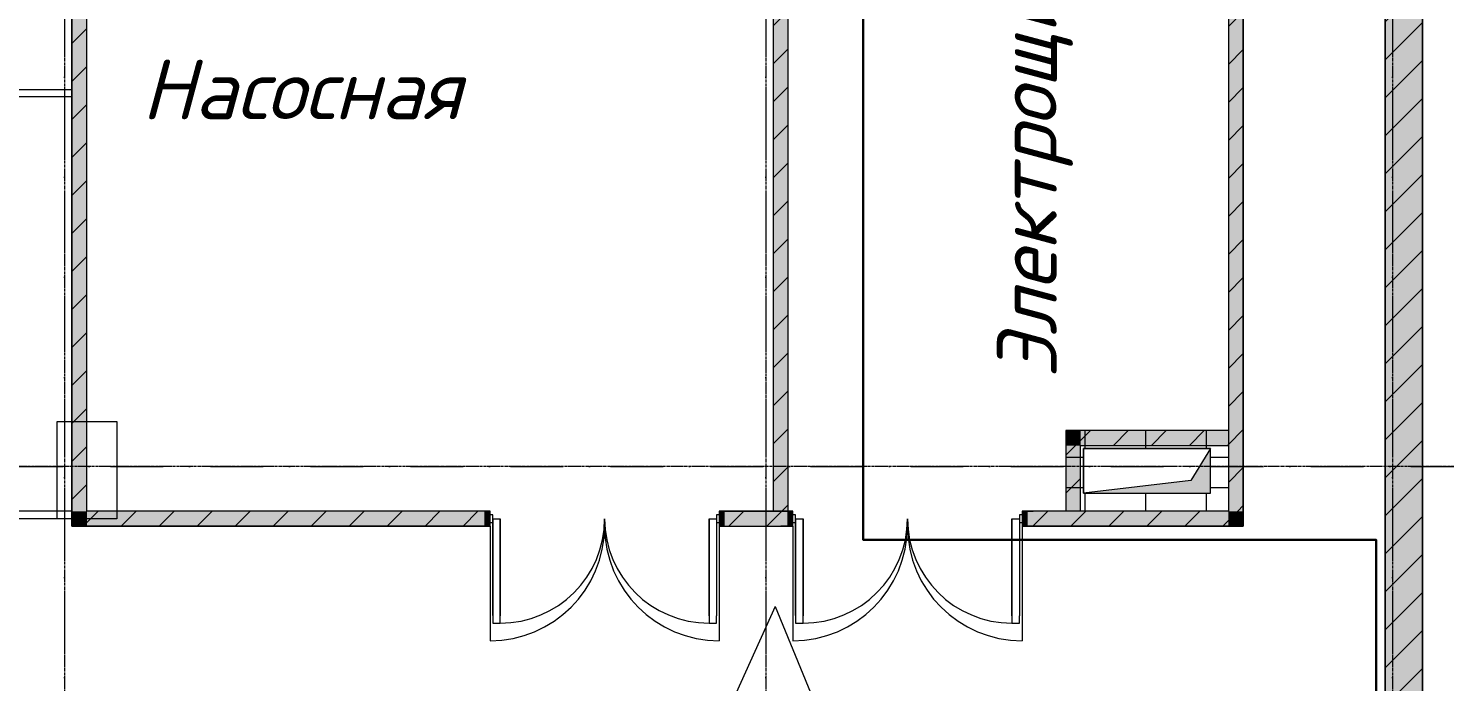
# Model space of a CAD drawing. Header units: millimetres. Extents: x 1499747 to 4230374, y -28481 to 441852.
# Drawn here: x 2459935 to 2469427, y 310342 to 314718 of the extents above; entities that cross this region are included whole.
import ezdxf
from ezdxf.xclip import XClip

# ---------------------------------------------------------------- set-up
doc = ezdxf.new("R2010")
doc.units = ezdxf.units.MM
doc.header["$MEASUREMENT"] = 0
doc.header["$XCLIPFRAME"] = 0
doc.linetypes.add('CENTER2', pattern=[28.575, 19.05, -3.175, 3.175, -3.175])
doc.linetypes.add('Штрихпунктирная', pattern=[670.277762, 352.777767, -176.388884, 0, -141.111112])
for name, color, linetype, lineweight in [('13 этаж_25_АР 06.03 custom_70_12 этаж_13_Интерьер - Мебель_Ном._пера__153_Ном._пера__153', 153, 'Continuous', 18), ('13 этаж_25_АР 06.03 custom_70_12 этаж_13_Интерьер - Мебель_Ном._пера__8_Ном._пера__8', 8, 'Continuous', 18), ('13 этаж_25_АР 06.03 custom_70__8 hatch_Ном._пера__8_Ном._пера__8', 8, 'Continuous', 18), ('13 этаж_25_АР 06.03 custom_70__Оси_Ном._пера__8_Ном._пера__8', 8, 'Continuous', 18), ('13 этаж_25_АР 06.03 custom_70_Выноски_Ном._пера__1_Ном._пера__1', 1, 'Continuous', 18), ('13 этаж_25_АР 06.03 custom_70_контур_Ном._пера__1_Ном._пера__1', 1, 'Continuous', 18), ('13 этаж_25_АР 06.03 custom_70_мет. конструкции_Ном._пера__5_Ном._пера__5', 5, 'Continuous', 18), ('13 этаж_25_АР 06.03 custom_70_парапет 2_Ном._пера__8_Ном._пера__8', 8, 'Continuous', 18), ('13 этаж_25_АР 06.03 custom_70_Подложк_Ном._пера__1_Ном._пера__1', 1, 'Continuous', 18), ('13 этаж_25_АР 06.03 custom_70_Стойки_Ном._пера__7_Ном._пера__7', 7, 'Continuous', 18), ('13 этаж_25_АР 06.03 custom_70_Шахты 101_Ном._пера__14_Ном._пера__7', 7, 'Continuous', 18), ('13 этаж_25_АР 06.03 custom_70_Шахты_Ном._пера__7_Ном._пера__7', 7, 'Continuous', 18), ('13 этаж_25_Двери Archicad_Ном._пера__19_Ном._пера__255', 255, 'Continuous', 18), ('13 этаж_25_Двери Archicad_Ном._пера__23_Ном._пера__30', 30, 'Continuous', 18), ('13 этаж_25_Двери Archicad_Ном._пера__3_Ном._пера__30', 30, 'Continuous', 18), ('13 этаж_25_Двери Archicad_Ном._пера__47_Ном._пера__7', 7, 'Continuous', 18), ('13 этаж_25_Конструктив - Перекрытия_Ном._пера__1_Ном._пера__7', 7, 'Continuous', 18), ('13 этаж_25_Конструктив - Стены Ненесущие Газоблок_Ном._пера__169_Ном._пера__83', 83, 'Continuous', 18), ('13 этаж_25_Конструктив - Стены Ненесущие Газоблок_Ном._пера__47_Ном._пера__7', 7, 'Continuous', 18), ('13 этаж_25_Конструктив - Стены Ненесущие Газоблок_Ном._пера__74_Ном._пера__255', 255, 'Continuous', 18), ('13 этаж_25_Элемент Модели - Оси_Ном._пера__2_Ном._пера__8', 8, 'Continuous', 18), ('Light', 90, 'Continuous', 50)]:
    doc.layers.add(name, color=color, linetype=linetype, lineweight=lineweight)
doc.layers.add('Чертеж и Рисунок', color=7, linetype='Continuous')
doc.styles.add('СГЕНЕРИР_СТИЛЬ_4', font='isocpeui.ttf')
pattern_1 = [(0, (1023281.01, -133771.58), (0, 203.2), []), (90, (1023281.01, -133771.58), (-203.2, 203.2), [203.2, -203.2])]
pattern_2 = [(45, (1162404.69, 34264.05), (-127.2792, 127.2792), [])]

# ---------------------------------------------------------------- blocks, each defined once
blk = doc.blocks.new('Чертеж_4_25', base_point=(1186000, 29700))
at = {"layer": '13 этаж_25_АР 06.03 custom_70__8 hatch_Ном._пера__8_Ном._пера__8', "linetype": 'Continuous', "true_color": 0xc7c8ca}
h = blk.add_hatch(dxfattribs=at)
h.set_pattern_fill('ANSI36_0046_0019', color=9, style=0, pattern_type=2)
h.set_pattern_definition([(45, (1023281.01, -133771.585), (42.09495, 154.348152), [198.4375, -39.6875, 0, -39.6875])])
h.paths.add_polyline_path([(1199454.5, 30164.1), (1199704.7, 30164.1), (1199704.7, 45914.1), (1199454.5, 45914.1)])
blk.add_hatch(color=9, dxfattribs=at).paths.add_polyline_path([(1198284.5, 40584.1), (1198153.6, 40369.3), (1197434.5, 40284.1), (1198284.5, 40284.1)])
at = {"layer": '13 этаж_25_АР 06.03 custom_70_Шахты_Ном._пера__7_Ном._пера__7', "linetype": 'Continuous', "true_color": 0xc7c8ca}
h = blk.add_hatch(dxfattribs=at)
h.set_pattern_fill('AR_B816_0046_0019', color=9, style=0, pattern_type=2)
h.set_pattern_definition(pattern_1)
h.paths.add_polyline_path([(1198404.5, 40704.1), (1197314.5, 40704.1), (1197314.5, 40464.1), (1197434.5, 40464.1), (1197434.5, 40584.1), (1198284.5, 40584.1), (1198284.5, 40464.1), (1198404.5, 40464.1)])
h = blk.add_hatch(dxfattribs=at)
h.set_pattern_fill('AR_B816_0046_0019', color=9, style=0, pattern_type=2)
h.set_pattern_definition(pattern_1)
h.paths.add_polyline_path([(1198404.5, 40464.1), (1198284.5, 40464.1), (1198284.5, 40284.1), (1197434.5, 40284.1), (1197434.5, 40464.1), (1197314.5, 40464.1), (1197314.5, 40164.1), (1198404.5, 40164.1)])
at = {"layer": '13 этаж_25_Двери Archicad_Ном._пера__19_Ном._пера__255', "linetype": 'Continuous', "true_color": 0xc7c8ca}
for points in [[(1193424.5, 40064.1), (1193456.5, 40064.1), (1193456.5, 40164.1), (1193424.5, 40164.1)], [(1195024.5, 40164.1), (1194992.5, 40164.1), (1194992.5, 40064.1), (1195024.5, 40064.1)], [(1195454.1, 40064.1), (1195486.1, 40064.1), (1195486.1, 40164.1), (1195454.1, 40164.1)], [(1197054.1, 40164.1), (1197022.1, 40164.1), (1197022.1, 40064.1), (1197054.1, 40064.1)]]:
    blk.add_hatch(color=9, dxfattribs=at).paths.add_polyline_path(points)
at = {"layer": '13 этаж_25_Конструктив - Стены Ненесущие Газоблок_Ном._пера__169_Ном._пера__83', "linetype": 'Continuous', "true_color": 0xc7c8ca}
h = blk.add_hatch(dxfattribs=at)
h.set_pattern_fill('БЛОКИ_БЕТОННЫЕ_ЭФФЕКТИВН_72', color=9, style=0, pattern_type=2)
h.set_pattern_definition(pattern_2)
h.paths.add_polyline_path([(1199704.5, 30164), (1199704.5, 45964.1), (1199454.5, 45964.1), (1199454.5, 30164)])
h = blk.add_hatch(dxfattribs=at)
h.set_pattern_fill('БЛОКИ_БЕТОННЫЕ_ЭФФЕКТИВН_72', color=9, style=0, pattern_type=2)
h.set_pattern_definition(pattern_2)
h.paths.add_polyline_path([(1190754.7, 40164.1), (1190754.7, 45864.1), (1190654.7, 45864.1), (1190654.7, 40164.1)])
h = blk.add_hatch(dxfattribs=at)
h.set_pattern_fill('БЛОКИ_БЕТОННЫЕ_ЭФФЕКТИВН_72', color=9, style=0, pattern_type=2)
h.set_pattern_definition(pattern_2)
h.paths.add_polyline_path([(1195454.5, 40064.1), (1195454.5, 45864.1), (1195354.5, 45864.1), (1195354.5, 40064.1)])
h = blk.add_hatch(dxfattribs=at)
h.set_pattern_fill('БЛОКИ_БЕТОННЫЕ_ЭФФЕКТИВН_72', color=9, style=0, pattern_type=2)
h.set_pattern_definition(pattern_2)
h.paths.add_polyline_path([(1198404.5, 45864.1), (1198404.5, 40164.1), (1198504.5, 40164.1), (1198504.5, 45864.1)])
h = blk.add_hatch(dxfattribs=at)
h.set_pattern_fill('БЛОКИ_БЕТОННЫЕ_ЭФФЕКТИВН_72', color=9, style=0, pattern_type=2)
h.set_pattern_definition(pattern_2)
h.paths.add_polyline_path([(1197414.5, 40704.1), (1197314.5, 40704.1), (1197414.5, 40604.1)])
h = blk.add_hatch(dxfattribs=at)
h.set_pattern_fill('БЛОКИ_БЕТОННЫЕ_ЭФФЕКТИВН_72', color=9, style=0, pattern_type=2)
h.set_pattern_definition(pattern_2)
h.paths.add_polyline_path([(1197414.5, 40604.1), (1197314.5, 40704.1), (1197314.5, 40604.1)])
h = blk.add_hatch(dxfattribs=at)
h.set_pattern_fill('БЛОКИ_БЕТОННЫЕ_ЭФФЕКТИВН_72', color=9, style=0, pattern_type=2)
h.set_pattern_definition(pattern_2)
h.paths.add_polyline_path([(1197414.5, 40604.1), (1198404.5, 40604.1), (1198404.5, 40704.1), (1197414.5, 40704.1)])
h = blk.add_hatch(dxfattribs=at)
h.set_pattern_fill('БЛОКИ_БЕТОННЫЕ_ЭФФЕКТИВН_72', color=9, style=0, pattern_type=2)
h.set_pattern_definition(pattern_2)
h.paths.add_polyline_path([(1197314.5, 40604.1), (1197314.5, 40164.1), (1197414.5, 40164.1), (1197414.5, 40604.1)])
h = blk.add_hatch(dxfattribs=at)
h.set_pattern_fill('БЛОКИ_БЕТОННЫЕ_ЭФФЕКТИВН_72', color=9, style=0, pattern_type=2)
h.set_pattern_definition(pattern_2)
h.paths.add_polyline_path([(1190654.7, 40164.1), (1190654.7, 40064.1), (1190754.7, 40164.1)])
at = {"layer": '13 этаж_25_Конструктив - Стены Ненесущие Газоблок_Ном._пера__169_Ном._пера__83', "linetype": 'Continuous'}
h = blk.add_hatch(dxfattribs=at)
h.set_pattern_fill('БЛОКИ_БЕТОННЫЕ_ЭФФЕКТИВН_72', color=256, style=0, pattern_type=2)
h.set_pattern_definition(pattern_2)
h.paths.add_polyline_path([(1190754.7, 40164.1), (1190654.7, 40064.1), (1190754.7, 40064.1)])
at = {"layer": '13 этаж_25_Конструктив - Стены Ненесущие Газоблок_Ном._пера__169_Ном._пера__83', "linetype": 'Continuous', "true_color": 0xc7c8ca}
h = blk.add_hatch(dxfattribs=at)
h.set_pattern_fill('БЛОКИ_БЕТОННЫЕ_ЭФФЕКТИВН_72', color=9, style=0, pattern_type=2)
h.set_pattern_definition(pattern_2)
h.paths.add_polyline_path([(1190754.7, 40064.1), (1193424.5, 40064.1), (1193424.5, 40164.1), (1190754.7, 40164.1)])
h = blk.add_hatch(dxfattribs=at)
h.set_pattern_fill('БЛОКИ_БЕТОННЫЕ_ЭФФЕКТИВН_72', color=9, style=0, pattern_type=2)
h.set_pattern_definition(pattern_2)
h.paths.add_polyline_path([(1195024.5, 40064.1), (1195354.5, 40064.1), (1195354.5, 40164.1), (1195024.5, 40164.1)])
h = blk.add_hatch(dxfattribs=at)
h.set_pattern_fill('БЛОКИ_БЕТОННЫЕ_ЭФФЕКТИВН_72', color=9, style=0, pattern_type=2)
h.set_pattern_definition(pattern_2)
h.paths.add_polyline_path([(1197054.1, 40064.1), (1198404.5, 40064.1), (1198404.5, 40164.1), (1197054.1, 40164.1)])
h = blk.add_hatch(dxfattribs=at)
h.set_pattern_fill('БЛОКИ_БЕТОННЫЕ_ЭФФЕКТИВН_72', color=9, style=0, pattern_type=2)
h.set_pattern_definition(pattern_2)
h.paths.add_polyline_path([(1198404.5, 40164.1), (1198504.5, 40064.1), (1198504.5, 40164.1)])
h = blk.add_hatch(dxfattribs=at)
h.set_pattern_fill('БЛОКИ_БЕТОННЫЕ_ЭФФЕКТИВН_72', color=9, style=0, pattern_type=2)
h.set_pattern_definition(pattern_2)
h.paths.add_polyline_path([(1198404.5, 40064.1), (1198504.5, 40064.1), (1198404.5, 40164.1)])
at = {"layer": '13 этаж_25_Конструктив - Стены Ненесущие Газоблок_Ном._пера__74_Ном._пера__255', "linetype": 'Continuous', "true_color": 0xc7c8ca}
for points in [[(1190754.7, 40164.1), (1190754.7, 45864.1), (1190654.7, 45864.1), (1190654.7, 40164.1)], [(1195454.5, 40064.1), (1195454.5, 45864.1), (1195354.5, 45864.1), (1195354.5, 40064.1)], [(1198404.5, 45864.1), (1198404.5, 40164.1), (1198504.5, 40164.1), (1198504.5, 45864.1)], [(1197414.5, 40704.1), (1197314.5, 40704.1), (1197414.5, 40604.1)], [(1197414.5, 40604.1), (1197314.5, 40704.1), (1197314.5, 40604.1)], [(1197414.5, 40604.1), (1198404.5, 40604.1), (1198404.5, 40704.1), (1197414.5, 40704.1)], [(1197314.5, 40604.1), (1197314.5, 40164.1), (1197414.5, 40164.1), (1197414.5, 40604.1)], [(1190654.7, 40164.1), (1190654.7, 40064.1), (1190754.7, 40164.1)], [(1190754.7, 40164.1), (1190654.7, 40064.1), (1190754.7, 40064.1)], [(1190754.7, 40064.1), (1193424.5, 40064.1), (1193424.5, 40164.1), (1190754.7, 40164.1)], [(1195024.5, 40064.1), (1195354.5, 40064.1), (1195354.5, 40164.1), (1195024.5, 40164.1)], [(1197054.1, 40064.1), (1198404.5, 40064.1), (1198404.5, 40164.1), (1197054.1, 40164.1)], [(1198404.5, 40164.1), (1198504.5, 40064.1), (1198504.5, 40164.1)], [(1198404.5, 40064.1), (1198504.5, 40064.1), (1198404.5, 40164.1)]]:
    blk.add_hatch(color=9, dxfattribs=at).paths.add_polyline_path(points)
at = {"layer": '13 этаж_25_АР 06.03 custom_70_12 этаж_13_Интерьер - Мебель_Ном._пера__153_Ном._пера__153', "color": 9, "linetype": 'Continuous', "true_color": 0xc7c8ca, "flags": 128}
blk.add_lwpolyline([(1190554.7, 40764.1), (1190954.7, 40764.1), (1190954.7, 40114.1), (1190554.7, 40114.1)], close=True, dxfattribs=at)
at = {"layer": '13 этаж_25_АР 06.03 custom_70_12 этаж_13_Интерьер - Мебель_Ном._пера__8_Ном._пера__8', "color": 9, "linetype": 'Continuous', "true_color": 0xc7c8ca, "flags": 128}
blk.add_lwpolyline([(1190554.7, 40764.1), (1190954.7, 40764.1), (1190954.7, 40114.1), (1190554.7, 40114.1)], close=True, dxfattribs=at)
at = {"layer": '13 этаж_25_АР 06.03 custom_70__Оси_Ном._пера__8_Ном._пера__8', "color": 9, "linetype": 'CENTER2', "true_color": 0xc7c8ca}
for p, q in [((1190604.7, 45914.1), (1190604.7, 30164.1)), ((1195304.7, 45914.1), (1195304.7, 30164.1)), ((1199504.7, 45914.1), (1199504.7, 30164.1)), ((1200719.9, 40464.1), (1169819.7, 40464.1))]:
    blk.add_line(p, q, dxfattribs=at)
at = {"layer": '13 этаж_25_АР 06.03 custom_70_контур_Ном._пера__1_Ном._пера__1', "color": 9, "linetype": 'Continuous', "true_color": 0xc7c8ca, "flags": 128}
for points in [[(1190654.7, 40064.1), (1190654.7, 45914.1)], [(1193424.5, 40164.1), (1190754.7, 40164.1), (1190754.7, 45864.1), (1195354.5, 45864.1), (1195354.5, 40164.1)], [(1195454.5, 40164.1), (1195454.5, 40804.1), (1195454.5, 45864.1), (1198404.5, 45864.1), (1198404.5, 40164.1)], [(1198504.5, 45914.1), (1198504.5, 40064.1)], [(1193424.5, 40164.1), (1193424.5, 40064.1)], [(1194924.5, 39464.1), (1194924.5, 40114.1), (1194974.5, 40114.1), (1194974.5, 40089.1), (1195024.5, 40089.1), (1195024.5, 40139.1), (1194974.5, 40139.1), (1194974.5, 40089.1), (1195024.5, 40089.1), (1195024.5, 40065.5), (1195024.5, 40164.1)], [(1195454.5, 40164.1), (1195024.5, 40164.1), (1195024.5, 40064.1), (1195054.5, 40064.1)], [(1195454.5, 40164.1), (1195454.5, 40064.1)], [(1196954.5, 39464.1), (1196954.5, 40114.1), (1197004.5, 40114.1), (1197004.5, 40089.1), (1197054.5, 40089.1), (1197054.5, 40139.1), (1197004.5, 40139.1), (1197004.5, 40089.1), (1197054.5, 40089.1), (1197054.5, 40065.5), (1197054.5, 40164.1)], [(1198404.5, 40164.1), (1197054.5, 40164.8)], [(1197054.5, 40164.8), (1197054.5, 40064.8)], [(1193424.5, 40064.1), (1190654.7, 40064.1)], [(1193424.5, 40065.5), (1193424.5, 40089.1), (1193474.5, 40089.1), (1193474.5, 40139.1), (1193424.5, 40139.1), (1193424.5, 40089.1), (1193474.5, 40089.1), (1193474.5, 40114.1), (1193524.5, 40114.1), (1193524.5, 39464.1)], [(1193474.5, 40114.1), (1193474.5, 39414.1), (1193524.5, 39414.1), (1193524.5, 40114.1)], [(1193474.5, 39466), (1193474.5, 40089.1)], [(1194924.5, 40114.1), (1194974.5, 40114.1), (1194974.5, 39464.1)], [(1194924.5, 39464.1), (1194924.5, 40114.1), (1194974.5, 40114.1)], [(1194924.5, 40114.1), (1194924.5, 39414.1), (1194974.5, 39414.1), (1194974.5, 39464.1)], [(1194974.5, 40114.1), (1194974.5, 39464.1)], [(1195054.5, 40064.1), (1195404.5, 40064.1)], [(1195454.5, 40064.1), (1195404.5, 40064.1)], [(1195454.5, 40065.5), (1195454.5, 40089.1), (1195504.5, 40089.1), (1195504.5, 40139.1), (1195454.5, 40139.1), (1195454.5, 40089.1), (1195504.5, 40089.1), (1195504.5, 40114.1), (1195554.5, 40114.1), (1195554.5, 39464.1)], [(1195504.5, 40114.1), (1195504.5, 39414.1), (1195554.5, 39414.1), (1195554.5, 40114.1)], [(1195504.5, 39466), (1195504.5, 40089.1)], [(1196954.5, 40114.1), (1197004.5, 40114.1), (1197004.5, 39464.1)], [(1196954.5, 39464.1), (1196954.5, 40114.1), (1197004.5, 40114.1)], [(1196954.5, 40114.1), (1196954.5, 39414.1), (1197004.5, 39414.1), (1197004.5, 39464.1)], [(1197004.5, 40114.1), (1197004.5, 39464.1)], [(1198504.5, 40064.1), (1197054.5, 40064.8)]]:
    blk.add_lwpolyline(points, dxfattribs=at)
at = {"layer": '13 этаж_25_АР 06.03 custom_70_контур_Ном._пера__1_Ном._пера__1', "color": 9, "linetype": 'Continuous', "true_color": 0xc7c8ca}
for centre, start, end in [((1193524.5, 40114.1), 270, 0), ((1194924.5, 40114.1), 180, 270), ((1195554.5, 40114.1), 270, 0), ((1196954.5, 40114.1), 180, 270)]:
    blk.add_arc(centre, 700, start, end, dxfattribs=at)
at = {"layer": '13 этаж_25_АР 06.03 custom_70_мет. конструкции_Ном._пера__5_Ном._пера__5', "color": 9, "linetype": 'Continuous', "true_color": 0xc7c8ca, "flags": 128}
for points in [[(1187504.7, 42989.1), (1190654.7, 42989.1), (1190654.7, 42939.1), (1187504.7, 42939.1)], [(1190654.7, 40164.1), (1187454.7, 40164.1)], [(1190654.7, 40114.1), (1187454.7, 40114.1)]]:
    blk.add_lwpolyline(points, dxfattribs=at)
at = {"layer": '13 этаж_25_АР 06.03 custom_70_парапет 2_Ном._пера__8_Ном._пера__8', "color": 9, "linetype": 'Continuous', "true_color": 0xc7c8ca, "flags": 128}
for points in [[(1199704.5, 30164.1), (1199454.5, 30164.1), (1199454.5, 45914.1)], [(1199704.7, 45914.1), (1199704.7, 30564.1), (1199704.4, 30564.1)]]:
    blk.add_lwpolyline(points, dxfattribs=at)
at = {"layer": '13 этаж_25_АР 06.03 custom_70_Подложк_Ном._пера__1_Ном._пера__1', "color": 9, "linetype": 'Continuous', "true_color": 0xc7c8ca, "flags": 128}
blk.add_lwpolyline([(1195054.5, 40164.1), (1195454.5, 40164.1)], dxfattribs=at)
at = {"layer": '13 этаж_25_АР 06.03 custom_70_Стойки_Ном._пера__7_Ном._пера__7', "color": 9, "linetype": 'Continuous', "true_color": 0xc7c8ca, "flags": 128}
for points in [[(1195366.7, 39526.7), (1191548.1, 31074.1)], [(1195366.7, 39526.7), (1198842, 31074.1)]]:
    blk.add_lwpolyline(points, dxfattribs=at)
at = {"layer": '13 этаж_25_АР 06.03 custom_70_Шахты 101_Ном._пера__14_Ном._пера__7', "color": 9, "linetype": 'Continuous', "true_color": 0xc7c8ca, "flags": 128}
blk.add_lwpolyline([(1197434.5, 40284.1), (1198284.5, 40284.1), (1198284.5, 40584.1), (1198153.6, 40369.3), (1197434.5, 40284.1), (1197434.5, 40584.1), (1198284.5, 40584.1)], dxfattribs=at)
at = {"layer": '13 этаж_25_АР 06.03 custom_70_Шахты_Ном._пера__7_Ном._пера__7', "color": 9, "linetype": 'Continuous', "true_color": 0xc7c8ca, "flags": 128}
blk.add_lwpolyline([(1198404.5, 40704.1), (1197314.5, 40704.1), (1197314.5, 40164.1)], dxfattribs=at)
blk.add_lwpolyline([(1197434.5, 40584.1), (1197434.5, 40284.1), (1198284.5, 40284.1), (1198284.5, 40584.1)], close=True, dxfattribs=at)
at = {"layer": '13 этаж_25_Двери Archicad_Ном._пера__23_Ном._пера__30', "color": 9, "linetype": 'Continuous', "true_color": 0xc7c8ca}
for p, q in [((1193456.5, 40164.1), (1193424.5, 40164.1)), ((1193424.5, 40164.1), (1193424.5, 40064.1)), ((1193456.5, 40064.1), (1193456.5, 40164.1)), ((1195024.5, 40164.1), (1194992.5, 40164.1)), ((1194992.5, 40164.1), (1194992.5, 40064.1)), ((1195024.5, 40064.1), (1195024.5, 40164.1)), ((1195486.1, 40164.1), (1195454.1, 40164.1)), ((1195454.1, 40164.1), (1195454.1, 40064.1)), ((1195486.1, 40064.1), (1195486.1, 40164.1)), ((1197054.1, 40164.1), (1197022.1, 40164.1)), ((1197022.1, 40164.1), (1197022.1, 40064.1)), ((1197054.1, 40064.1), (1197054.1, 40164.1)), ((1193424.5, 40064.1), (1193456.5, 40064.1)), ((1194992.5, 40064.1), (1195024.5, 40064.1)), ((1195454.1, 40064.1), (1195486.1, 40064.1)), ((1197022.1, 40064.1), (1197054.1, 40064.1))]:
    blk.add_line(p, q, dxfattribs=at)
at = {"layer": '13 этаж_25_Двери Archicad_Ном._пера__3_Ном._пера__30', "color": 9, "linetype": 'Continuous', "true_color": 0xc7c8ca}
for p, q in [((1193456.5, 40064.1), (1193456.5, 39296.1)), ((1194992.5, 40064.1), (1194992.5, 39296.1)), ((1195486.1, 40064.1), (1195486.1, 39296.1)), ((1197022.1, 40064.1), (1197022.1, 39296.1))]:
    blk.add_line(p, q, dxfattribs=at)
for centre, start, end in [((1193456.5, 40064.1), 270, 0), ((1194992.5, 40064.1), 180, 270), ((1195486.1, 40064.1), 270, 0), ((1197022.1, 40064.1), 180, 270)]:
    blk.add_arc(centre, 768, start, end, dxfattribs=at)
at = {"layer": '13 этаж_25_Двери Archicad_Ном._пера__47_Ном._пера__7', "color": 9, "linetype": 'Continuous', "true_color": 0xc7c8ca}
for p, q in [((1193424.5, 40164.1), (1193381.5, 40164.1)), ((1193424.5, 40164.1), (1193381.5, 40164.1)), ((1193424.5, 40064.1), (1193424.5, 40164.1)), ((1193424.5, 40064.1), (1193424.5, 40164.1)), ((1195024.5, 40064.1), (1195024.5, 40164.1)), ((1195024.5, 40064.1), (1195024.5, 40164.1)), ((1195024.5, 40164.1), (1195067.5, 40164.1)), ((1195024.5, 40164.1), (1195067.5, 40164.1)), ((1195454.1, 40164.1), (1195411.1, 40164.1)), ((1195454.1, 40164.1), (1195411.1, 40164.1)), ((1195454.1, 40064.1), (1195454.1, 40164.1)), ((1195454.1, 40064.1), (1195454.1, 40164.1)), ((1197054.1, 40064.1), (1197054.1, 40164.1)), ((1197054.1, 40064.1), (1197054.1, 40164.1)), ((1197054.1, 40164.1), (1197097.1, 40164.1)), ((1197054.1, 40164.1), (1197097.1, 40164.1)), ((1193424.5, 40064.1), (1193381.5, 40064.1)), ((1193424.5, 40064.1), (1193381.5, 40064.1)), ((1195024.5, 40064.1), (1195067.5, 40064.1)), ((1195024.5, 40064.1), (1195067.5, 40064.1)), ((1195454.1, 40064.1), (1195411.1, 40064.1)), ((1195454.1, 40064.1), (1195411.1, 40064.1)), ((1197054.1, 40064.1), (1197097.1, 40064.1)), ((1197054.1, 40064.1), (1197097.1, 40064.1))]:
    blk.add_line(p, q, dxfattribs=at)
at = {"layer": '13 этаж_25_Конструктив - Перекрытия_Ном._пера__1_Ном._пера__7', "linetype": 'Continuous', "flags": 128}
blk.add_lwpolyline([(1169569.7, 32064.1), (1169569.7, 47364.1), (1181404.7, 47364.1), (1181404.7, 46214.1), (1199704.5, 46214.1), (1199704.5, 29914), (1190354.6, 29914), (1180954.5, 29914), (1180954.5, 32064.1)], close=True, dxfattribs=at)
at = {"layer": '13 этаж_25_Конструктив - Стены Ненесущие Газоблок_Ном._пера__47_Ном._пера__7', "color": 9, "linetype": 'Continuous', "true_color": 0xc7c8ca}
for p, q in [((1193424.5, 40164.1), (1193381.5, 40164.1)), ((1193424.5, 40064.1), (1193424.5, 40164.1)), ((1195024.5, 40164.1), (1195067.5, 40164.1)), ((1195024.5, 40064.1), (1195024.5, 40164.1)), ((1195454.1, 40164.1), (1195411.1, 40164.1)), ((1195454.1, 40064.1), (1195454.1, 40164.1)), ((1197054.1, 40164.1), (1197097.1, 40164.1)), ((1197054.1, 40064.1), (1197054.1, 40164.1)), ((1193424.5, 40064.1), (1193381.5, 40064.1)), ((1195024.5, 40064.1), (1195067.5, 40064.1)), ((1195454.1, 40064.1), (1195411.1, 40064.1)), ((1197054.1, 40064.1), (1197097.1, 40064.1))]:
    blk.add_line(p, q, dxfattribs=at)
at = {"layer": '13 этаж_25_Конструктив - Стены Ненесущие Газоблок_Ном._пера__47_Ном._пера__7', "color": 9, "linetype": 'Continuous', "true_color": 0xc7c8ca, "flags": 128}
for points in [[(1199454.5, 45964.1), (1199454.5, 30164)], [(1199704.5, 30164), (1199704.5, 45964.1)], [(1190654.7, 45864.1), (1190654.7, 40164.1)], [(1190754.7, 40164.1), (1190754.7, 45864.1)], [(1195454.5, 40164.1), (1195454.5, 45864.1)], [(1198404.5, 45864.1), (1198404.5, 40704.1)], [(1198504.5, 40164.1), (1198504.5, 45864.1)], [(1195354.5, 43654.1), (1195354.5, 40164.1)], [(1197314.5, 40704.1), (1197414.5, 40704.1)], [(1197314.5, 40704.1), (1197314.5, 40164.1)], [(1198404.5, 40704.1), (1197414.5, 40704.1)], [(1197414.5, 40164.1), (1197414.5, 40604.1)], [(1197414.5, 40604.1), (1198404.5, 40604.1)], [(1198404.5, 40604.1), (1198404.5, 40164.1)], [(1190654.7, 40064.1), (1190654.7, 40164.1)], [(1193424.5, 40164.1), (1190754.7, 40164.1)], [(1195354.5, 40164.1), (1195024.5, 40164.1)], [(1197314.5, 40164.1), (1197054.1, 40164.1)], [(1198404.5, 40164.1), (1197414.5, 40164.1)], [(1198504.5, 40064.1), (1198504.5, 40164.1)], [(1190654.7, 40064.1), (1193424.5, 40064.1)], [(1195024.5, 40064.1), (1195354.5, 40064.1)], [(1195354.5, 40064.1), (1195454.5, 40064.1)], [(1197054.1, 40064.1), (1198504.5, 40064.1)]]:
    blk.add_lwpolyline(points, dxfattribs=at)
at = {"layer": '13 этаж_25_Элемент Модели - Оси_Ном._пера__2_Ном._пера__8', "linetype": 'Штрихпунктирная'}
for p, q in [((1190604.7, 48964.1), (1190604.7, 14064.1)), ((1195304.7, 48964.1), (1195304.7, 14064.1)), ((1199504.7, 48964.1), (1199504.7, 14064.1)), ((1159404.7, 40464.1), (1216204.7, 40464.1))]:
    blk.add_line(p, q, dxfattribs=at)
at = {"layer": '13 этаж_25_АР 06.03 custom_70_Выноски_Ном._пера__1_Ном._пера__1', "color": 9, "linetype": 'Continuous', "true_color": 0xc7c8ca, "insert": (1196854, 41055.1), "char_height": 400, "attachment_point": 1, "rotation": 90, "style": 'СГЕНЕРИР_СТИЛЬ_4'}
blk.add_mtext('\\A1;{\\pql;\\fISOCPEUR|b0|i1|c204|p0;\\W1.000000;Электрощитовая}', dxfattribs=at)
at = {"layer": '13 этаж_25_АР 06.03 custom_70_Выноски_Ном._пера__1_Ном._пера__1', "color": 9, "linetype": 'Continuous', "true_color": 0xc7c8ca, "insert": (1191120.7, 43189.6), "char_height": 400, "attachment_point": 1, "style": 'СГЕНЕРИР_СТИЛЬ_4'}
blk.add_mtext('\\A1;{\\pql;\\fISOCPEUR|b0|i1|c204|p0;\\W1.000000;Насосная}', dxfattribs=at)

msp = doc.modelspace()

# ---------------------------------------------------------------- block references
at = {"layer": 'Чертеж и Рисунок', "linetype": 'Continuous'}
ref = msp.add_blockref('Чертеж_4_25', (2455572.80168, 301019.07632), dxfattribs=at)
XClip(ref).set_block_clipping_path([(1144000, 0), (1228000, 59400.0000000006)])

# ---------------------------------------------------------------- next in the draw order: linework, layer by layer
at = {"layer": 'Light', "color": 18, "lineweight": 30, "true_color": 0x000000}
msp.add_lwpolyline([(2465427.34839, 315213.37409), (2465530.81982, 315213.37409), (2465530.81982, 311291.05712), (2468968.47602, 311291.05712), (2468968.47602, 309208.42908), (2459914.91176, 309208.42908), (2459914.91176, 301704.39209), (2455032.60941, 301704.39209), (2455032.60941, 302218.03344), (2454405.4633, 302218.03344), (2454405.4633, 301883.12708)], dxfattribs=at)

doc.saveas('drawing.dxf')
